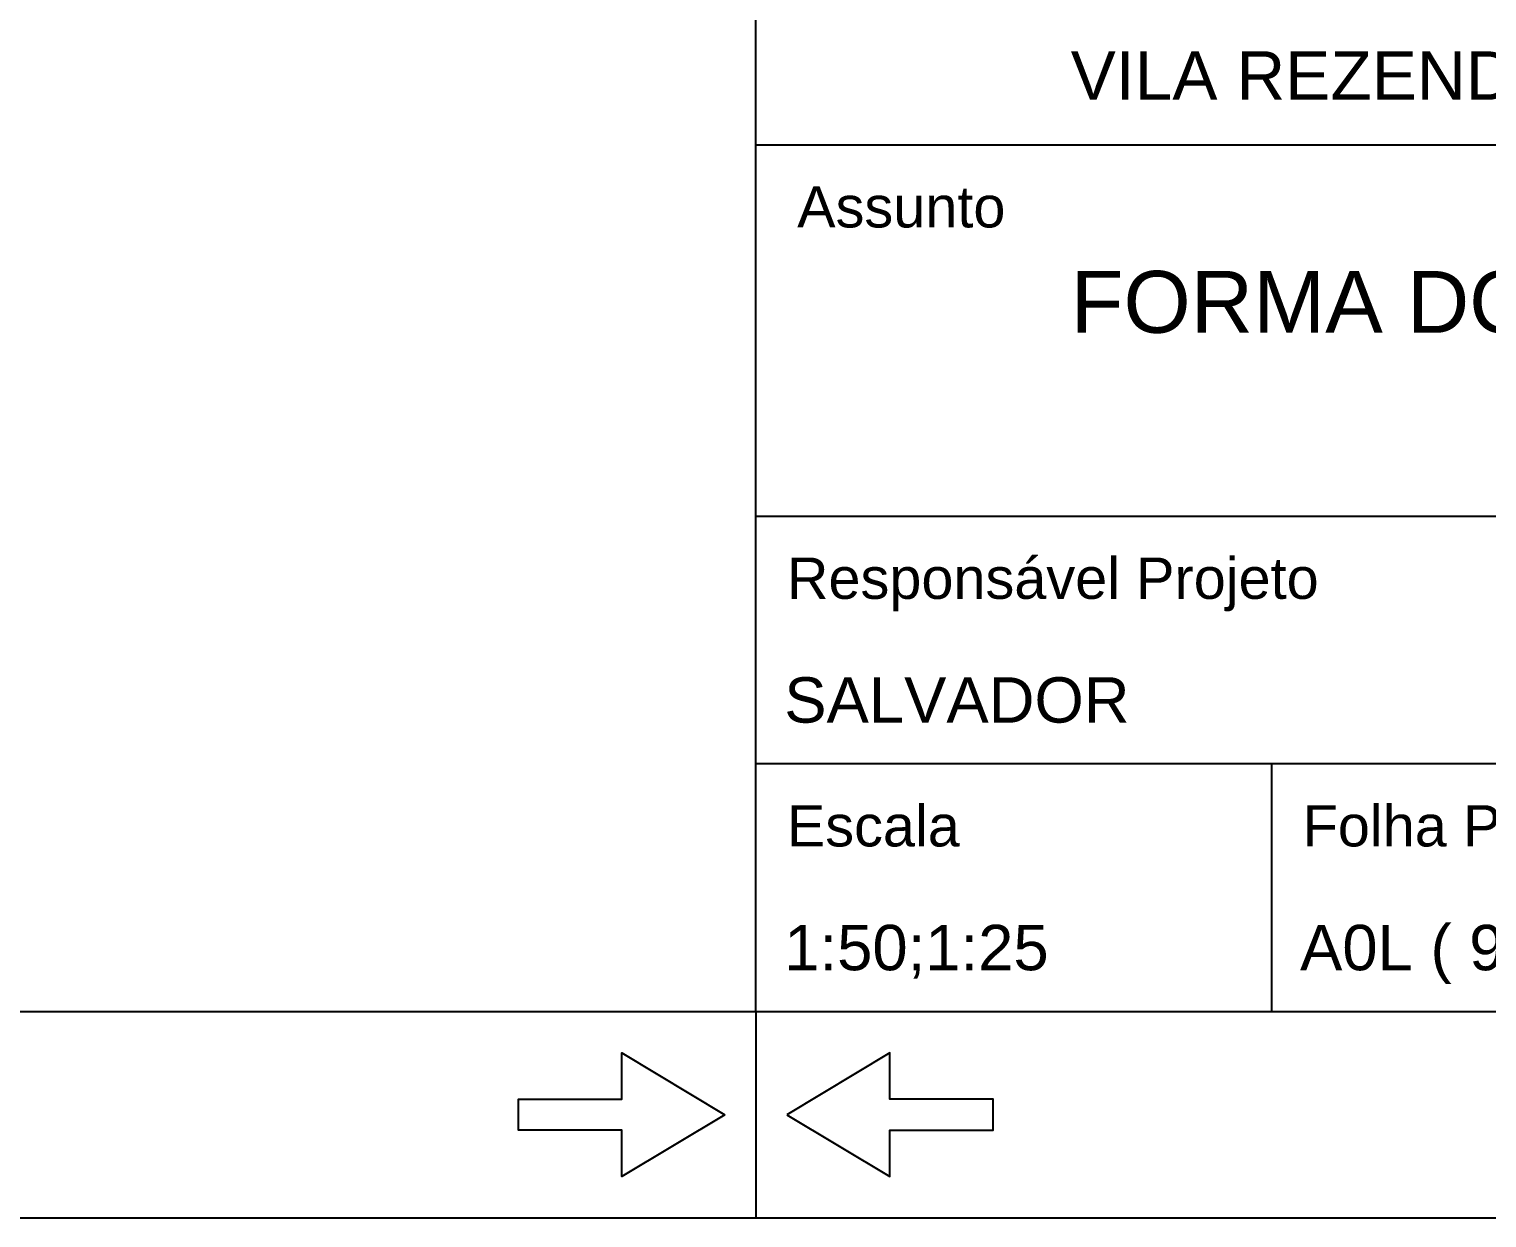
# Model space of a CAD drawing. Extents: x -15895 to 12929, y -2522 to 15173.
# Drawn here: x -9200.8 to -8847.5, y 10672.9 to 10961 of the extents above; entities that cross this region are included whole.
import ezdxf

# ---------------------------------------------------------------- set-up
doc = ezdxf.new("R2010")
doc.units = 0
for name, color, linetype in [('MTH-179', 1, 'Continuous'), ('MTH-230', 1, 'Continuous'), ('MTH-CARIMBO-TXT1', 1, 'Continuous'), ('MTH-CARIMBO-TXT2', 1, 'Continuous'), ('MTH-CARIMBOEFORMATO', 1, 'Continuous'), ('MTH-MARGEM', 5, 'Continuous')]:
    doc.layers.add(name, color=color, linetype=linetype)
doc.styles.add('TQS_ARIAL', font='arial.ttf')

msp = doc.modelspace()

# ---------------------------------------------------------------- linework, layer by layer
at = {"layer": 'MTH-179', "linetype": 'Continuous'}
for p, q in [((-9024.64, 10722.93), (-9024.64, 10672.93)), ((-15894.64, 10672.93), (-8099.64, 10672.93))]:
    msp.add_line(p, q, dxfattribs=at)
for points in [[(-9032.14, 10697.93), (-9057.14, 10682.93), (-9057.14, 10694.18), (-9082.14, 10694.18), (-9082.14, 10701.68), (-9057.14, 10701.68), (-9057.14, 10712.93), (-9032.14, 10697.93)], [(-9017.14, 10697.93), (-8992.14, 10682.93), (-8992.14, 10694.18), (-8967.14, 10694.18), (-8967.14, 10701.68), (-8992.14, 10701.68), (-8992.14, 10712.93), (-9017.14, 10697.93)]]:
    msp.add_lwpolyline(points, dxfattribs=at)
at = {"layer": 'MTH-230', "linetype": 'Continuous'}
msp.add_line((-9024.64, 10722.93), (-9024.64, 15122.93), dxfattribs=at)
at = {"layer": 'MTH-CARIMBOEFORMATO', "linetype": 'Continuous'}
for p, q in [((-9024.64, 10932.93), (-8324.64, 10932.93)), ((-9024.64, 10842.93), (-8324.64, 10842.93)), ((-8149.64, 10782.93), (-9024.64, 10782.93)), ((-8899.64, 10722.93), (-8899.64, 10782.93))]:
    msp.add_line(p, q, dxfattribs=at)
at = {"layer": 'MTH-MARGEM', "linetype": 'Continuous'}
msp.add_line((-15719.64, 10722.93), (-8149.64, 10722.93), dxfattribs=at)

# ---------------------------------------------------------------- texts
at = {"layer": 'MTH-CARIMBO-TXT1', "linetype": 'Continuous', "style": 'TQS_ARIAL'}
for s, height, p in [('VILA REZENDE - PIRACICABA - SP', 11.75, (-8948.35, 10943.88)), ('FORMA DO PISO DO 2%%d PAVIMENTO', 15, (-8948.35, 10887.4))]:
    msp.add_text(s, height=height, dxfattribs=at).set_placement(p)
at = {"layer": 'MTH-CARIMBO-TXT2', "linetype": 'Continuous', "style": 'TQS_ARIAL'}
for s, p in [('Assunto', (-9014.64, 10912.93)), ('Responsável Projeto', (-9017.14, 10822.93)), ('Escala', (-9017.14, 10762.93)), ('Folha Padrão', (-8892.14, 10762.93))]:
    msp.add_text(s, height=10, dxfattribs=at).set_placement(p)
at = {"layer": 'MTH-CARIMBOEFORMATO', "linetype": 'Continuous', "style": 'TQS_ARIAL'}
for s, p in [('SALVADOR', (-9017.76, 10792.93)), ('1:50;1:25', (-9017.76, 10732.93)), ('A0L ( 900 x 1560 )', (-8892.76, 10732.93))]:
    msp.add_text(s, height=11, dxfattribs=at).set_placement(p)

doc.saveas('drawing.dxf')
